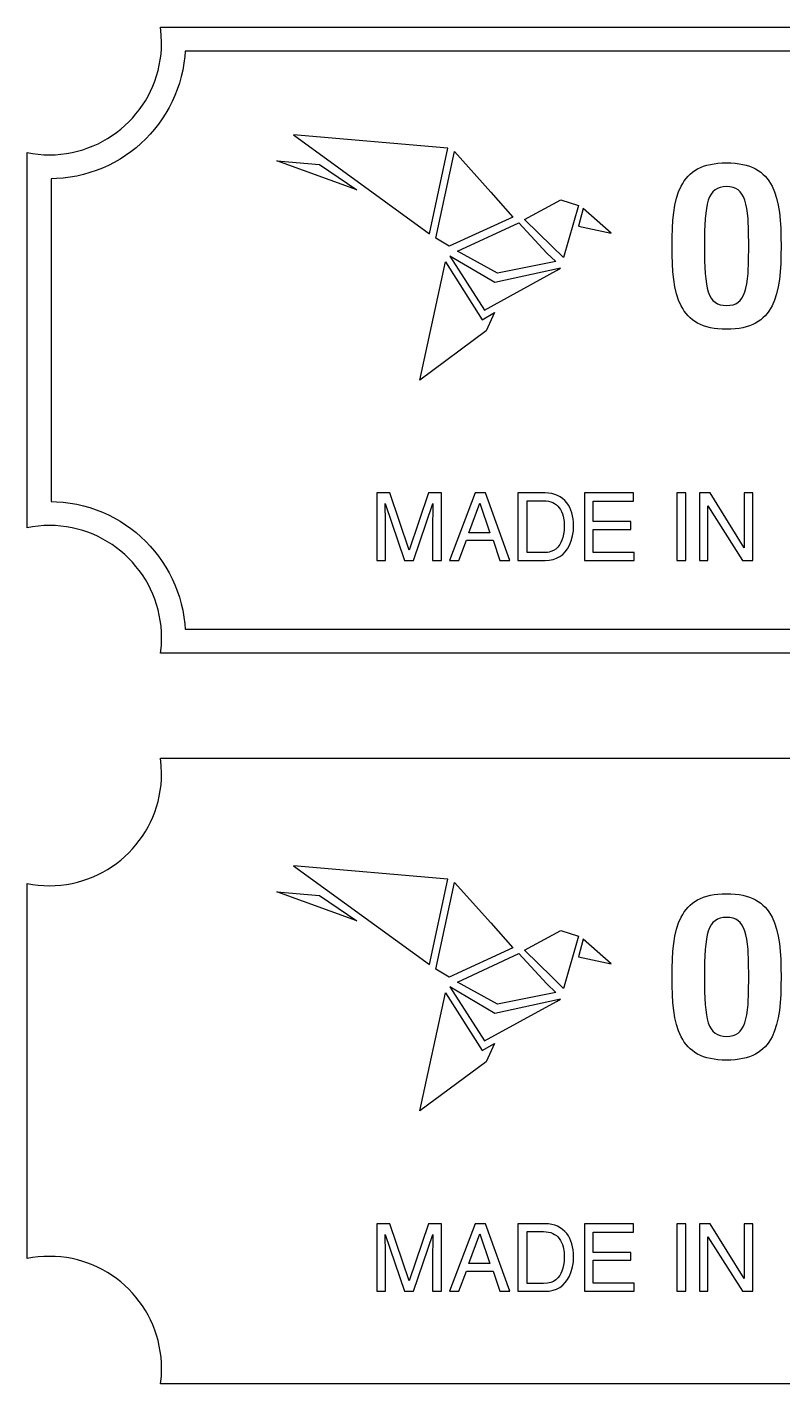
# Model space of a CAD drawing. Extents: x -37 to 37, y -70 to 70.
# Drawn here: x -37.1 to -0.2, y 3.4 to 69.6 of the extents above; entities that cross this region are included whole.
import ezdxf

# ---------------------------------------------------------------- set-up
doc = ezdxf.new("R2010")
doc.units = 0
doc.header["$MEASUREMENT"] = 0
doc.layers.get('0').update_dxf_attribs({"linetype": 'CONTINUOUS'})

msp = doc.modelspace()

# ---------------------------------------------------------------- linework, layer by layer
for p, q in [((-30.618, 69.577), (30.326, 69.577)), ((-30.577, 69.203), (-30.618, 69.577)), ((-30.564, 68.821), (-30.577, 69.203)), ((-30.627, 67.987), (-30.593, 68.261)), ((-30.593, 68.261), (-30.571, 68.539)), ((-30.571, 68.539), (-30.564, 68.821)), ((-29.408, 68.406), (-29.428, 68.143)), ((29.149, 68.406), (-29.408, 68.406)), ((-30.737, 67.453), (-30.676, 67.718)), ((-30.676, 67.718), (-30.627, 67.987)), ((-29.47, 67.81), (-29.529, 67.483)), ((-29.428, 68.143), (-29.47, 67.81)), ((-30.995, 66.69), (-30.897, 66.938)), ((-30.897, 66.938), (-30.811, 67.193)), ((-30.811, 67.193), (-30.737, 67.453)), ((-29.603, 67.161), (-29.693, 66.845)), ((-29.529, 67.483), (-29.603, 67.161)), ((-31.226, 66.211), (-31.105, 66.447)), ((-31.105, 66.447), (-30.995, 66.69)), ((-29.917, 66.234), (-30.05, 65.939)), ((-29.798, 66.536), (-29.917, 66.234)), ((-29.693, 66.845), (-29.798, 66.536)), ((-31.653, 65.545), (-31.5, 65.76)), ((-31.5, 65.76), (-31.358, 65.982)), ((-31.358, 65.982), (-31.226, 66.211)), ((-30.197, 65.652), (-30.357, 65.374)), ((-30.05, 65.939), (-30.197, 65.652)), ((-32.359, 64.768), (-32.169, 64.949)), ((-32.169, 64.949), (-31.988, 65.14)), ((-31.988, 65.14), (-31.816, 65.338)), ((-31.816, 65.338), (-31.653, 65.545)), ((-30.53, 65.104), (-30.716, 64.844)), ((-30.357, 65.374), (-30.53, 65.104)), ((-33.202, 64.138), (-32.98, 64.281)), ((-32.98, 64.281), (-32.765, 64.433)), ((-32.765, 64.433), (-32.558, 64.596)), ((-32.558, 64.596), (-32.359, 64.768)), ((-31.122, 64.352), (-31.342, 64.121)), ((-30.913, 64.593), (-31.122, 64.352)), ((-30.716, 64.844), (-30.913, 64.593)), ((-16.582, 63.667), (-24.12, 64.316)), ((-24.12, 64.316), (-17.478, 59.491)), ((-34.674, 63.518), (-34.414, 63.592)), ((-34.414, 63.592), (-34.16, 63.678)), ((-34.16, 63.678), (-33.911, 63.776)), ((-33.911, 63.776), (-33.668, 63.885)), ((-33.668, 63.885), (-33.432, 64.006)), ((-33.432, 64.006), (-33.202, 64.138)), ((-31.813, 63.693), (-32.064, 63.496)), ((-31.572, 63.901), (-31.813, 63.693)), ((-31.342, 64.121), (-31.572, 63.901)), ((-17.478, 59.491), (-16.582, 63.667)), ((-37.132, 45.145), (-37.132, 63.453)), ((-37.132, 63.453), (-36.866, 63.407)), ((-36.866, 63.407), (-36.596, 63.373)), ((-36.596, 63.373), (-36.322, 63.352)), ((-36.322, 63.352), (-36.044, 63.345)), ((-36.044, 63.345), (-35.762, 63.352)), ((-35.762, 63.352), (-35.484, 63.374)), ((-35.484, 63.374), (-35.209, 63.408)), ((-35.209, 63.408), (-34.939, 63.457)), ((-34.939, 63.457), (-34.674, 63.518)), ((-32.873, 62.977), (-33.16, 62.831)), ((-32.595, 63.138), (-32.873, 62.977)), ((-32.325, 63.31), (-32.595, 63.138)), ((-32.064, 63.496), (-32.325, 63.31)), ((-21.027, 61.636), (-24.94, 63.048)), ((-24.94, 63.048), (-22.852, 62.872)), ((-17.177, 59.269), (-16.251, 63.5)), ((-16.251, 63.5), (-14.492, 61.526)), ((-3.764, 62.877), (-3.583, 62.911)), ((-3.583, 62.911), (-3.39, 62.935)), ((-3.39, 62.935), (-3.186, 62.949)), ((-3.186, 62.949), (-2.971, 62.954)), ((-2.971, 62.954), (-2.755, 62.949)), ((-2.755, 62.949), (-2.551, 62.935)), ((-2.551, 62.935), (-2.358, 62.911)), ((-2.358, 62.911), (-2.177, 62.877)), ((-35.033, 62.251), (-35.365, 62.209)), ((-34.705, 62.31), (-35.033, 62.251)), ((-34.383, 62.384), (-34.705, 62.31)), ((-34.067, 62.474), (-34.383, 62.384)), ((-33.757, 62.578), (-34.067, 62.474)), ((-33.455, 62.697), (-33.757, 62.578)), ((-33.16, 62.831), (-33.455, 62.697)), ((-22.852, 62.872), (-21.027, 61.636)), ((-4.948, 62.186), (-4.852, 62.295)), ((-4.852, 62.295), (-4.748, 62.397)), ((-4.748, 62.397), (-4.636, 62.491)), ((-4.636, 62.491), (-4.515, 62.576)), ((-4.515, 62.576), (-4.384, 62.654)), ((-4.384, 62.654), (-4.244, 62.723)), ((-4.244, 62.723), (-4.095, 62.783)), ((-4.095, 62.783), (-3.935, 62.835)), ((-3.935, 62.835), (-3.764, 62.877)), ((-2.177, 62.877), (-2.006, 62.835)), ((-2.006, 62.835), (-1.846, 62.783)), ((-1.846, 62.783), (-1.696, 62.723)), ((-1.696, 62.723), (-1.556, 62.654)), ((-1.556, 62.654), (-1.426, 62.576)), ((-1.426, 62.576), (-1.305, 62.491)), ((-1.305, 62.491), (-1.192, 62.397)), ((-1.192, 62.397), (-1.088, 62.295)), ((-1.088, 62.295), (-0.993, 62.186)), ((-35.703, 62.183), (-35.961, 62.177)), ((-35.961, 62.177), (-35.961, 46.421)), ((-35.365, 62.209), (-35.703, 62.183)), ((-5.313, 61.531), (-5.188, 61.814)), ((-5.188, 61.814), (-5.115, 61.945)), ((-5.115, 61.945), (-5.035, 62.069)), ((-5.035, 62.069), (-4.948, 62.186)), ((-3.533, 61.634), (-3.634, 61.542)), ((-3.416, 61.705), (-3.533, 61.634)), ((-3.284, 61.755), (-3.416, 61.705)), ((-3.136, 61.784), (-3.284, 61.755)), ((-2.971, 61.794), (-3.136, 61.784)), ((-2.805, 61.784), (-2.971, 61.794)), ((-2.657, 61.755), (-2.805, 61.784)), ((-2.525, 61.705), (-2.657, 61.755)), ((-2.408, 61.634), (-2.525, 61.705)), ((-2.306, 61.542), (-2.408, 61.634)), ((-0.993, 62.186), (-0.905, 62.069)), ((-0.905, 62.069), (-0.825, 61.945)), ((-0.825, 61.945), (-0.752, 61.814)), ((-0.752, 61.814), (-0.627, 61.531)), ((-14.492, 61.526), (-13.413, 60.304)), ((-12.847, 60.192), (-11.061, 61.153)), ((-11.061, 61.153), (-10.195, 60.873)), ((-5.49, 60.887), (-5.413, 61.221)), ((-5.413, 61.221), (-5.313, 61.531)), ((-3.914, 60.941), (-3.957, 60.729)), ((-3.862, 61.127), (-3.914, 60.941)), ((-3.798, 61.289), (-3.862, 61.127)), ((-3.723, 61.427), (-3.798, 61.289)), ((-3.634, 61.542), (-3.723, 61.427)), ((-2.218, 61.427), (-2.306, 61.542)), ((-2.143, 61.289), (-2.218, 61.427)), ((-2.079, 61.127), (-2.143, 61.289)), ((-2.026, 60.941), (-2.079, 61.127)), ((-1.983, 60.729), (-2.026, 60.941)), ((-0.627, 61.531), (-0.527, 61.221)), ((-0.527, 61.221), (-0.449, 60.887)), ((-13.413, 60.304), (-16.519, 58.882)), ((-10.195, 60.873), (-10.929, 58.325)), ((-9.973, 60.732), (-10.195, 59.866)), ((-8.607, 59.525), (-9.973, 60.732)), ((-5.588, 60.149), (-5.548, 60.529)), ((-5.548, 60.529), (-5.49, 60.887)), ((-3.991, 60.492), (-4.016, 60.227)), ((-3.957, 60.729), (-3.991, 60.492)), ((-1.95, 60.492), (-1.983, 60.729)), ((-1.924, 60.227), (-1.95, 60.492)), ((-0.449, 60.887), (-0.392, 60.529)), ((-0.392, 60.529), (-0.352, 60.149)), ((-16.112, 58.638), (-13.112, 60.028)), ((-13.112, 60.028), (-11.746, 58.552)), ((-11.492, 58.874), (-12.847, 60.192)), ((-10.195, 59.866), (-8.607, 59.525)), ((-5.627, 59.329), (-5.614, 59.748)), ((-5.614, 59.748), (-5.588, 60.149)), ((-4.046, 59.617), (-4.055, 58.891)), ((-4.016, 60.227), (-4.046, 59.617)), ((-1.894, 59.617), (-1.924, 60.227)), ((-1.885, 58.891), (-1.894, 59.617)), ((-0.352, 60.149), (-0.326, 59.748)), ((-0.326, 59.748), (-0.313, 59.329)), ((-16.519, 58.882), (-17.177, 59.269)), ((-5.631, 58.891), (-5.627, 59.329)), ((-0.313, 59.329), (-0.309, 58.891)), ((-16.485, 58.406), (-14.787, 55.768)), ((-14.295, 57.108), (-16.485, 58.406)), ((-14.156, 57.565), (-16.112, 58.638)), ((-11.746, 58.552), (-11.317, 58.135)), ((-10.929, 58.325), (-11.492, 58.874)), ((-5.627, 58.454), (-5.631, 58.891)), ((-5.614, 58.035), (-5.627, 58.454)), ((-4.055, 58.891), (-4.046, 58.163)), ((-1.894, 58.163), (-1.885, 58.891)), ((-0.313, 58.454), (-0.326, 58.035)), ((-0.309, 58.891), (-0.313, 58.454)), ((-17.957, 52.353), (-16.698, 58.123)), ((-16.698, 58.123), (-14.909, 55.296)), ((-14.787, 55.768), (-11.271, 57.693)), ((-11.079, 57.805), (-14.295, 57.108)), ((-11.317, 58.135), (-14.156, 57.565)), ((-11.271, 57.693), (-11.079, 57.805)), ((-5.588, 57.634), (-5.614, 58.035)), ((-5.548, 57.254), (-5.588, 57.634)), ((-4.046, 58.163), (-4.016, 57.551)), ((-1.924, 57.551), (-1.894, 58.163)), ((-0.352, 57.634), (-0.392, 57.254)), ((-0.326, 58.035), (-0.352, 57.634)), ((-5.49, 56.896), (-5.548, 57.254)), ((-4.016, 57.551), (-3.991, 57.287)), ((-3.991, 57.287), (-3.957, 57.049)), ((-3.957, 57.049), (-3.914, 56.838)), ((-2.026, 56.838), (-1.983, 57.049)), ((-1.983, 57.049), (-1.95, 57.287)), ((-1.95, 57.287), (-1.924, 57.551)), ((-0.392, 57.254), (-0.449, 56.896)), ((-5.413, 56.561), (-5.49, 56.896)), ((-5.313, 56.252), (-5.413, 56.561)), ((-3.914, 56.838), (-3.862, 56.652)), ((-3.862, 56.652), (-3.798, 56.491)), ((-3.798, 56.491), (-3.723, 56.353)), ((-3.723, 56.353), (-3.634, 56.239)), ((-2.306, 56.239), (-2.218, 56.353)), ((-2.218, 56.353), (-2.143, 56.491)), ((-2.143, 56.491), (-2.079, 56.652)), ((-2.079, 56.652), (-2.026, 56.838)), ((-0.527, 56.561), (-0.627, 56.252)), ((-0.449, 56.896), (-0.527, 56.561)), ((-14.909, 55.296), (-14.304, 55.648)), ((-14.304, 55.648), (-14.707, 54.754)), ((-5.188, 55.969), (-5.313, 56.252)), ((-5.115, 55.837), (-5.188, 55.969)), ((-5.035, 55.713), (-5.115, 55.837)), ((-4.948, 55.596), (-5.035, 55.713)), ((-3.634, 56.239), (-3.533, 56.147)), ((-3.533, 56.147), (-3.416, 56.077)), ((-3.416, 56.077), (-3.284, 56.028)), ((-3.284, 56.028), (-3.136, 55.999)), ((-3.136, 55.999), (-2.971, 55.99)), ((-2.971, 55.99), (-2.805, 55.999)), ((-2.805, 55.999), (-2.657, 56.028)), ((-2.657, 56.028), (-2.525, 56.077)), ((-2.525, 56.077), (-2.408, 56.147)), ((-2.408, 56.147), (-2.306, 56.239)), ((-0.905, 55.713), (-0.993, 55.596)), ((-0.825, 55.837), (-0.905, 55.713)), ((-0.752, 55.969), (-0.825, 55.837)), ((-0.627, 56.252), (-0.752, 55.969)), ((-4.852, 55.487), (-4.948, 55.596)), ((-4.748, 55.386), (-4.852, 55.487)), ((-4.636, 55.292), (-4.748, 55.386)), ((-4.515, 55.206), (-4.636, 55.292)), ((-4.384, 55.129), (-4.515, 55.206)), ((-4.244, 55.06), (-4.384, 55.129)), ((-4.095, 54.999), (-4.244, 55.06)), ((-3.935, 54.948), (-4.095, 54.999)), ((-1.846, 54.999), (-2.006, 54.948)), ((-1.696, 55.06), (-1.846, 54.999)), ((-1.556, 55.129), (-1.696, 55.06)), ((-1.426, 55.206), (-1.556, 55.129)), ((-1.305, 55.292), (-1.426, 55.206)), ((-1.192, 55.386), (-1.305, 55.292)), ((-1.088, 55.487), (-1.192, 55.386)), ((-0.993, 55.596), (-1.088, 55.487)), ((-14.707, 54.754), (-17.957, 52.353)), ((-3.764, 54.905), (-3.935, 54.948)), ((-3.583, 54.872), (-3.764, 54.905)), ((-3.39, 54.848), (-3.583, 54.872)), ((-3.186, 54.833), (-3.39, 54.848)), ((-2.971, 54.828), (-3.186, 54.833)), ((-2.755, 54.833), (-2.971, 54.828)), ((-2.551, 54.848), (-2.755, 54.833)), ((-2.358, 54.872), (-2.551, 54.848)), ((-2.177, 54.905), (-2.358, 54.872)), ((-2.006, 54.948), (-2.177, 54.905)), ((-35.961, 46.421), (-35.703, 46.414)), ((-35.703, 46.414), (-35.365, 46.389)), ((-35.365, 46.389), (-35.033, 46.346)), ((-19.424, 46.842), (-20.055, 46.842)), ((-20.055, 46.842), (-20.055, 43.549)), ((-18.478, 44.053), (-19.424, 46.842)), ((-17.532, 46.842), (-18.478, 44.053)), ((-16.901, 46.842), (-17.532, 46.842)), ((-16.901, 43.549), (-16.901, 46.842)), ((-15.248, 46.842), (-16.497, 43.549)), ((-14.743, 46.842), (-15.248, 46.842)), ((-13.557, 43.549), (-14.743, 46.842)), ((-13.166, 46.842), (-13.166, 43.549)), ((-11.829, 46.842), (-13.166, 46.842)), ((-12.712, 43.927), (-12.712, 46.463)), ((-12.712, 46.463), (-11.917, 46.463)), ((-11.917, 46.463), (-11.789, 46.458)), ((-11.663, 46.834), (-11.829, 46.842)), ((-11.789, 46.458), (-11.671, 46.441)), ((-11.671, 46.441), (-11.561, 46.414)), ((-11.507, 46.811), (-11.663, 46.834)), ((-11.561, 46.414), (-11.46, 46.376)), ((-11.361, 46.773), (-11.507, 46.811)), ((-11.46, 46.376), (-11.367, 46.327)), ((-11.223, 46.72), (-11.361, 46.773)), ((-11.096, 46.653), (-11.223, 46.72)), ((-10.977, 46.57), (-11.096, 46.653)), ((-10.869, 46.474), (-10.977, 46.57)), ((-10.769, 46.362), (-10.869, 46.474)), ((-10.693, 46.249), (-10.769, 46.362)), ((-9.911, 46.842), (-9.911, 43.549)), ((-7.514, 46.842), (-9.911, 46.842)), ((-9.482, 46.438), (-7.514, 46.438)), ((-9.482, 45.441), (-9.482, 46.438)), ((-7.514, 46.438), (-7.514, 46.842)), ((-4.965, 46.842), (-5.407, 46.842)), ((-5.407, 46.842), (-5.407, 43.549)), ((-4.965, 43.549), (-4.965, 46.842)), ((-4.297, 46.842), (-4.297, 43.549)), ((-3.779, 46.842), (-4.297, 46.842)), ((-2.114, 44.167), (-3.779, 46.842)), ((-1.685, 46.842), (-2.114, 46.842)), ((-2.114, 46.842), (-2.114, 44.167)), ((-1.685, 43.549), (-1.685, 46.842)), ((-35.033, 46.346), (-34.705, 46.288)), ((-34.705, 46.288), (-34.383, 46.214)), ((-34.383, 46.214), (-34.067, 46.124)), ((-34.067, 46.124), (-33.757, 46.019)), ((-33.757, 46.019), (-33.455, 45.9)), ((-33.455, 45.9), (-33.16, 45.767)), ((-33.16, 45.767), (-32.873, 45.62)), ((-19.639, 46.325), (-18.693, 43.549)), ((-19.639, 46.224), (-19.639, 46.325)), ((-19.626, 45.492), (-19.639, 46.224)), ((-18.264, 43.549), (-17.317, 46.325)), ((-17.324, 45.823), (-17.33, 45.492)), ((-17.317, 46.325), (-17.324, 45.823)), ((-15.551, 44.899), (-15.021, 46.35)), ((-15.021, 46.35), (-14.529, 44.899)), ((-11.367, 46.327), (-11.283, 46.268)), ((-11.283, 46.268), (-11.208, 46.2)), ((-11.208, 46.2), (-11.141, 46.121)), ((-11.141, 46.121), (-11.083, 46.033)), ((-11.083, 46.033), (-11.032, 45.935)), ((-11.032, 45.935), (-10.99, 45.829)), ((-10.99, 45.829), (-10.956, 45.713)), ((-10.956, 45.713), (-10.91, 45.455)), ((-10.627, 46.129), (-10.693, 46.249)), ((-10.571, 46), (-10.627, 46.129)), ((-10.525, 45.864), (-10.571, 46)), ((-10.488, 45.721), (-10.525, 45.864)), ((-10.462, 45.571), (-10.488, 45.721)), ((-3.88, 43.549), (-3.88, 46.211)), ((-3.88, 46.211), (-2.19, 43.549)), ((-36.866, 45.191), (-37.132, 45.145)), ((-36.596, 45.225), (-36.866, 45.191)), ((-36.322, 45.245), (-36.596, 45.225)), ((-36.044, 45.252), (-36.322, 45.245)), ((-35.762, 45.245), (-36.044, 45.252)), ((-35.484, 45.224), (-35.762, 45.245)), ((-35.209, 45.189), (-35.484, 45.224)), ((-34.939, 45.141), (-35.209, 45.189)), ((-34.674, 45.08), (-34.939, 45.141)), ((-34.414, 45.006), (-34.674, 45.08)), ((-32.873, 45.62), (-32.595, 45.46)), ((-32.595, 45.46), (-32.325, 45.287)), ((-32.325, 45.287), (-32.064, 45.101)), ((-32.064, 45.101), (-31.813, 44.904)), ((-19.626, 43.549), (-19.626, 45.492)), ((-17.33, 45.492), (-17.33, 43.549)), ((-10.91, 45.455), (-10.895, 45.164)), ((-10.895, 45.164), (-10.905, 45.003)), ((-10.446, 45.415), (-10.462, 45.571)), ((-10.455, 44.992), (-10.441, 45.252)), ((-10.441, 45.252), (-10.446, 45.415)), ((-7.653, 45.441), (-9.482, 45.441)), ((-9.482, 43.94), (-9.482, 45.063)), ((-9.482, 45.063), (-7.653, 45.063)), ((-7.653, 45.063), (-7.653, 45.441)), ((-34.16, 44.92), (-34.414, 45.006)), ((-33.911, 44.822), (-34.16, 44.92)), ((-33.668, 44.712), (-33.911, 44.822)), ((-33.432, 44.591), (-33.668, 44.712)), ((-33.202, 44.459), (-33.432, 44.591)), ((-32.98, 44.317), (-33.202, 44.459)), ((-31.813, 44.904), (-31.572, 44.695)), ((-31.572, 44.695), (-31.341, 44.475)), ((-31.341, 44.475), (-31.121, 44.245)), ((-16.043, 43.549), (-15.677, 44.533)), ((-15.677, 44.533), (-14.378, 44.533)), ((-14.529, 44.899), (-15.551, 44.899)), ((-14.378, 44.533), (-14.05, 43.549)), ((-11.061, 44.42), (-11.122, 44.318)), ((-11.009, 44.538), (-11.061, 44.42)), ((-10.966, 44.672), (-11.009, 44.538)), ((-10.933, 44.823), (-10.966, 44.672)), ((-10.905, 45.003), (-10.933, 44.823)), ((-10.643, 44.293), (-10.558, 44.51)), ((-10.558, 44.51), (-10.495, 44.744)), ((-10.495, 44.744), (-10.455, 44.992)), ((-32.765, 44.164), (-32.98, 44.317)), ((-32.558, 44.001), (-32.765, 44.164)), ((-32.359, 43.829), (-32.558, 44.001)), ((-32.169, 43.648), (-32.359, 43.829)), ((-31.121, 44.245), (-30.913, 44.004)), ((-30.913, 44.004), (-30.715, 43.753)), ((-30.715, 43.753), (-30.53, 43.492)), ((-11.917, 43.927), (-12.712, 43.927)), ((-11.715, 43.938), (-11.917, 43.927)), ((-11.63, 43.954), (-11.715, 43.938)), ((-11.551, 43.978), (-11.63, 43.954)), ((-11.426, 44.027), (-11.551, 43.978)), ((-11.313, 44.101), (-11.426, 44.027)), ((-11.213, 44.198), (-11.313, 44.101)), ((-11.27, 43.655), (-11.113, 43.736)), ((-11.122, 44.318), (-11.213, 44.198)), ((-11.113, 43.736), (-10.972, 43.841)), ((-10.972, 43.841), (-10.846, 43.969)), ((-10.846, 43.969), (-10.736, 44.12)), ((-10.736, 44.12), (-10.643, 44.293)), ((-7.476, 43.94), (-9.482, 43.94)), ((-7.476, 43.549), (-7.476, 43.94)), ((-31.988, 43.457), (-32.169, 43.648)), ((-31.816, 43.258), (-31.988, 43.457)), ((-31.653, 43.052), (-31.816, 43.258)), ((-31.5, 42.837), (-31.653, 43.052)), ((-30.53, 43.492), (-30.357, 43.222)), ((-30.357, 43.222), (-30.197, 42.944)), ((-20.055, 43.549), (-19.626, 43.549)), ((-18.693, 43.549), (-18.264, 43.549)), ((-17.33, 43.549), (-16.901, 43.549)), ((-16.497, 43.549), (-16.043, 43.549)), ((-14.05, 43.549), (-13.557, 43.549)), ((-13.166, 43.549), (-11.829, 43.549)), ((-11.829, 43.549), (-11.628, 43.561)), ((-11.628, 43.561), (-11.441, 43.596)), ((-11.441, 43.596), (-11.27, 43.655)), ((-9.911, 43.549), (-7.476, 43.549)), ((-5.407, 43.549), (-4.965, 43.549)), ((-4.297, 43.549), (-3.88, 43.549)), ((-2.19, 43.549), (-1.685, 43.549)), ((-31.358, 42.614), (-31.5, 42.837)), ((-31.226, 42.385), (-31.358, 42.614)), ((-31.105, 42.149), (-31.226, 42.385)), ((-30.197, 42.944), (-30.05, 42.657)), ((-30.05, 42.657), (-29.917, 42.362)), ((-30.995, 41.906), (-31.105, 42.149)), ((-30.897, 41.657), (-30.995, 41.906)), ((-29.917, 42.362), (-29.797, 42.06)), ((-29.797, 42.06), (-29.693, 41.75)), ((-29.693, 41.75), (-29.603, 41.434)), ((-30.811, 41.403), (-30.897, 41.657)), ((-30.737, 41.143), (-30.811, 41.403)), ((-30.676, 40.877), (-30.737, 41.143)), ((-29.603, 41.434), (-29.529, 41.112)), ((-29.529, 41.112), (-29.47, 40.784)), ((-30.627, 40.608), (-30.676, 40.877)), ((-30.593, 40.333), (-30.627, 40.608)), ((-29.47, 40.784), (-29.428, 40.452)), ((-29.428, 40.452), (-29.409, 40.2)), ((-30.571, 40.055), (-30.593, 40.333)), ((-30.576, 39.398), (-30.564, 39.773)), ((-30.564, 39.773), (-30.571, 40.055)), ((-29.409, 40.2), (28.885, 40.2)), ((-30.614, 39.029), (-30.576, 39.398)), ((30.297, 39.029), (-30.614, 39.029)), ((-30.577, 33.531), (-30.618, 33.904)), ((-30.618, 33.904), (30.326, 33.904)), ((-30.564, 33.148), (-30.577, 33.531)), ((-30.571, 32.867), (-30.564, 33.148)), ((-30.627, 32.315), (-30.593, 32.589)), ((-30.593, 32.589), (-30.571, 32.867)), ((-30.737, 31.78), (-30.676, 32.045)), ((-30.676, 32.045), (-30.627, 32.315)), ((-30.995, 31.018), (-30.897, 31.266)), ((-30.897, 31.266), (-30.811, 31.521)), ((-30.811, 31.521), (-30.737, 31.78)), ((-31.358, 30.31), (-31.226, 30.539)), ((-31.226, 30.539), (-31.105, 30.775)), ((-31.105, 30.775), (-30.995, 31.018)), ((-31.816, 29.666), (-31.653, 29.873)), ((-31.653, 29.873), (-31.5, 30.088)), ((-31.5, 30.088), (-31.358, 30.31)), ((-32.359, 29.096), (-32.169, 29.277)), ((-32.169, 29.277), (-31.988, 29.467)), ((-31.988, 29.467), (-31.816, 29.666)), ((-33.202, 28.466), (-32.98, 28.608)), ((-32.98, 28.608), (-32.765, 28.761)), ((-32.765, 28.761), (-32.558, 28.924)), ((-32.558, 28.924), (-32.359, 29.096)), ((-16.582, 27.994), (-24.12, 28.644)), ((-24.12, 28.644), (-17.478, 23.819)), ((-34.939, 27.784), (-34.674, 27.845)), ((-34.674, 27.845), (-34.414, 27.919)), ((-34.414, 27.919), (-34.16, 28.005)), ((-34.16, 28.005), (-33.911, 28.103)), ((-33.911, 28.103), (-33.668, 28.213)), ((-33.668, 28.213), (-33.432, 28.334)), ((-33.432, 28.334), (-33.202, 28.466)), ((-17.478, 23.819), (-16.582, 27.994)), ((-17.177, 23.597), (-16.251, 27.827)), ((-16.251, 27.827), (-14.492, 25.853)), ((-37.132, 27.781), (-36.866, 27.734)), ((-37.132, 9.473), (-37.132, 27.781)), ((-36.866, 27.734), (-36.596, 27.701)), ((-36.596, 27.701), (-36.322, 27.68)), ((-36.322, 27.68), (-36.044, 27.673)), ((-36.044, 27.673), (-35.762, 27.68)), ((-35.762, 27.68), (-35.484, 27.701)), ((-35.484, 27.701), (-35.209, 27.736)), ((-35.209, 27.736), (-34.939, 27.784)), ((-24.94, 27.376), (-22.852, 27.2)), ((-21.027, 25.963), (-24.94, 27.376)), ((-22.852, 27.2), (-21.027, 25.963)), ((-4.095, 27.111), (-3.935, 27.162)), ((-3.935, 27.162), (-3.764, 27.205)), ((-3.764, 27.205), (-3.583, 27.238)), ((-3.583, 27.238), (-3.39, 27.262)), ((-3.39, 27.262), (-3.186, 27.277)), ((-3.186, 27.277), (-2.971, 27.282)), ((-2.971, 27.282), (-2.755, 27.277)), ((-2.755, 27.277), (-2.551, 27.262)), ((-2.551, 27.262), (-2.358, 27.238)), ((-2.358, 27.238), (-2.177, 27.205)), ((-2.177, 27.205), (-2.006, 27.162)), ((-2.006, 27.162), (-1.846, 27.111)), ((-5.035, 26.397), (-4.948, 26.514)), ((-4.948, 26.514), (-4.852, 26.623)), ((-4.852, 26.623), (-4.748, 26.725)), ((-4.748, 26.725), (-4.636, 26.818)), ((-4.636, 26.818), (-4.515, 26.904)), ((-4.515, 26.904), (-4.384, 26.981)), ((-4.384, 26.981), (-4.244, 27.05)), ((-4.244, 27.05), (-4.095, 27.111)), ((-1.846, 27.111), (-1.696, 27.05)), ((-1.696, 27.05), (-1.556, 26.981)), ((-1.556, 26.981), (-1.426, 26.904)), ((-1.426, 26.904), (-1.305, 26.818)), ((-1.305, 26.818), (-1.192, 26.725)), ((-1.192, 26.725), (-1.088, 26.623)), ((-1.088, 26.623), (-0.993, 26.514)), ((-0.993, 26.514), (-0.905, 26.397)), ((-14.492, 25.853), (-13.413, 24.632)), ((-5.413, 25.549), (-5.313, 25.859)), ((-5.313, 25.859), (-5.188, 26.142)), ((-5.188, 26.142), (-5.115, 26.273)), ((-5.115, 26.273), (-5.035, 26.397)), ((-3.634, 25.87), (-3.723, 25.755)), ((-3.533, 25.962), (-3.634, 25.87)), ((-3.416, 26.033), (-3.533, 25.962)), ((-3.284, 26.082), (-3.416, 26.033)), ((-3.136, 26.112), (-3.284, 26.082)), ((-2.971, 26.121), (-3.136, 26.112)), ((-2.805, 26.112), (-2.971, 26.121)), ((-2.657, 26.082), (-2.805, 26.112)), ((-2.525, 26.033), (-2.657, 26.082)), ((-2.408, 25.962), (-2.525, 26.033)), ((-2.306, 25.87), (-2.408, 25.962)), ((-2.218, 25.755), (-2.306, 25.87)), ((-0.905, 26.397), (-0.825, 26.273)), ((-0.825, 26.273), (-0.752, 26.142)), ((-0.752, 26.142), (-0.627, 25.859)), ((-0.627, 25.859), (-0.527, 25.549)), ((-12.847, 24.519), (-11.061, 25.48)), ((-11.061, 25.48), (-10.195, 25.201)), ((-10.195, 25.201), (-10.929, 22.653)), ((-5.548, 24.857), (-5.49, 25.214)), ((-5.49, 25.214), (-5.413, 25.549)), ((-3.914, 25.268), (-3.957, 25.057)), ((-3.862, 25.455), (-3.914, 25.268)), ((-3.798, 25.617), (-3.862, 25.455)), ((-3.723, 25.755), (-3.798, 25.617)), ((-2.143, 25.617), (-2.218, 25.755)), ((-2.079, 25.455), (-2.143, 25.617)), ((-2.026, 25.268), (-2.079, 25.455)), ((-1.983, 25.057), (-2.026, 25.268)), ((-0.527, 25.549), (-0.449, 25.214)), ((-0.449, 25.214), (-0.392, 24.857)), ((-13.413, 24.632), (-16.519, 23.21)), ((-11.492, 23.202), (-12.847, 24.519)), ((-9.973, 25.059), (-10.195, 24.194)), ((-8.607, 23.852), (-9.973, 25.059)), ((-5.588, 24.477), (-5.548, 24.857)), ((-4.016, 24.555), (-4.046, 23.944)), ((-3.991, 24.819), (-4.016, 24.555)), ((-3.957, 25.057), (-3.991, 24.819)), ((-1.95, 24.819), (-1.983, 25.057)), ((-1.924, 24.555), (-1.95, 24.819)), ((-1.894, 23.944), (-1.924, 24.555)), ((-0.392, 24.857), (-0.352, 24.477)), ((-16.112, 22.965), (-13.112, 24.355)), ((-13.112, 24.355), (-11.746, 22.88)), ((-10.195, 24.194), (-8.607, 23.852)), ((-5.627, 23.656), (-5.614, 24.076)), ((-5.614, 24.076), (-5.588, 24.477)), ((-4.046, 23.944), (-4.055, 23.219)), ((-1.885, 23.219), (-1.894, 23.944)), ((-0.352, 24.477), (-0.326, 24.076)), ((-0.326, 24.076), (-0.313, 23.656)), ((-16.519, 23.21), (-17.177, 23.597)), ((-10.929, 22.653), (-11.492, 23.202)), ((-5.631, 23.219), (-5.627, 23.656)), ((-5.627, 22.782), (-5.631, 23.219)), ((-4.055, 23.219), (-4.046, 22.491)), ((-1.894, 22.491), (-1.885, 23.219)), ((-0.313, 23.656), (-0.309, 23.219)), ((-0.309, 23.219), (-0.313, 22.782)), ((-14.295, 21.435), (-16.485, 22.734)), ((-16.485, 22.734), (-14.787, 20.096)), ((-14.156, 21.892), (-16.112, 22.965)), ((-11.746, 22.88), (-11.317, 22.463)), ((-5.614, 22.362), (-5.627, 22.782)), ((-0.313, 22.782), (-0.326, 22.362)), ((-17.957, 16.681), (-16.698, 22.45)), ((-16.698, 22.45), (-14.909, 19.623)), ((-14.787, 20.096), (-11.271, 22.021)), ((-11.079, 22.133), (-14.295, 21.435)), ((-11.317, 22.463), (-14.156, 21.892)), ((-11.271, 22.021), (-11.079, 22.133)), ((-5.588, 21.962), (-5.614, 22.362)), ((-5.548, 21.582), (-5.588, 21.962)), ((-4.046, 22.491), (-4.016, 21.879)), ((-4.016, 21.879), (-3.991, 21.614)), ((-1.95, 21.614), (-1.924, 21.879)), ((-1.924, 21.879), (-1.894, 22.491)), ((-0.352, 21.962), (-0.392, 21.582)), ((-0.326, 22.362), (-0.352, 21.962)), ((-5.49, 21.224), (-5.548, 21.582)), ((-5.413, 20.889), (-5.49, 21.224)), ((-3.991, 21.614), (-3.957, 21.377)), ((-3.957, 21.377), (-3.914, 21.166)), ((-2.026, 21.166), (-1.983, 21.377)), ((-1.983, 21.377), (-1.95, 21.614)), ((-0.449, 21.224), (-0.527, 20.889)), ((-0.392, 21.582), (-0.449, 21.224)), ((-5.313, 20.58), (-5.413, 20.889)), ((-5.188, 20.296), (-5.313, 20.58)), ((-3.914, 21.166), (-3.862, 20.98)), ((-3.862, 20.98), (-3.798, 20.818)), ((-3.798, 20.818), (-3.723, 20.681)), ((-3.723, 20.681), (-3.634, 20.567)), ((-3.634, 20.567), (-3.533, 20.475)), ((-2.408, 20.475), (-2.306, 20.567)), ((-2.306, 20.567), (-2.218, 20.681)), ((-2.218, 20.681), (-2.143, 20.818)), ((-2.143, 20.818), (-2.079, 20.98)), ((-2.079, 20.98), (-2.026, 21.166)), ((-0.627, 20.58), (-0.752, 20.296)), ((-0.527, 20.889), (-0.627, 20.58)), ((-14.909, 19.623), (-14.304, 19.975)), ((-14.304, 19.975), (-14.707, 19.082)), ((-5.115, 20.165), (-5.188, 20.296)), ((-5.035, 20.041), (-5.115, 20.165)), ((-4.948, 19.924), (-5.035, 20.041)), ((-4.852, 19.815), (-4.948, 19.924)), ((-3.533, 20.475), (-3.416, 20.405)), ((-3.416, 20.405), (-3.284, 20.356)), ((-3.284, 20.356), (-3.136, 20.327)), ((-3.136, 20.327), (-2.971, 20.317)), ((-2.971, 20.317), (-2.805, 20.327)), ((-2.805, 20.327), (-2.657, 20.356)), ((-2.657, 20.356), (-2.525, 20.405)), ((-2.525, 20.405), (-2.408, 20.475)), ((-0.993, 19.924), (-1.088, 19.815)), ((-0.905, 20.041), (-0.993, 19.924)), ((-0.825, 20.165), (-0.905, 20.041)), ((-0.752, 20.296), (-0.825, 20.165)), ((-4.748, 19.713), (-4.852, 19.815)), ((-4.636, 19.62), (-4.748, 19.713)), ((-4.515, 19.534), (-4.636, 19.62)), ((-4.384, 19.456), (-4.515, 19.534)), ((-4.244, 19.387), (-4.384, 19.456)), ((-4.095, 19.327), (-4.244, 19.387)), ((-3.935, 19.275), (-4.095, 19.327)), ((-3.764, 19.233), (-3.935, 19.275)), ((-3.583, 19.199), (-3.764, 19.233)), ((-2.177, 19.233), (-2.358, 19.199)), ((-2.006, 19.275), (-2.177, 19.233)), ((-1.846, 19.327), (-2.006, 19.275)), ((-1.696, 19.387), (-1.846, 19.327)), ((-1.556, 19.456), (-1.696, 19.387)), ((-1.426, 19.534), (-1.556, 19.456)), ((-1.305, 19.62), (-1.426, 19.534)), ((-1.192, 19.713), (-1.305, 19.62)), ((-1.088, 19.815), (-1.192, 19.713)), ((-14.707, 19.082), (-17.957, 16.681)), ((-3.39, 19.175), (-3.583, 19.199)), ((-3.186, 19.161), (-3.39, 19.175)), ((-2.971, 19.156), (-3.186, 19.161)), ((-2.755, 19.161), (-2.971, 19.156)), ((-2.551, 19.175), (-2.755, 19.161)), ((-2.358, 19.199), (-2.551, 19.175)), ((-19.424, 11.169), (-20.055, 11.169)), ((-20.055, 11.169), (-20.055, 7.876)), ((-19.639, 10.652), (-18.693, 7.876)), ((-19.639, 10.551), (-19.639, 10.652)), ((-18.478, 8.381), (-19.424, 11.169)), ((-17.532, 11.169), (-18.478, 8.381)), ((-18.264, 7.876), (-17.317, 10.652)), ((-16.901, 11.169), (-17.532, 11.169)), ((-17.317, 10.652), (-17.324, 10.151)), ((-16.901, 7.876), (-16.901, 11.169)), ((-15.248, 11.169), (-16.497, 7.876)), ((-15.551, 9.226), (-15.021, 10.677)), ((-14.743, 11.169), (-15.248, 11.169)), ((-15.021, 10.677), (-14.529, 9.226)), ((-13.557, 7.876), (-14.743, 11.169)), ((-13.166, 11.169), (-13.166, 7.876)), ((-11.829, 11.169), (-13.166, 11.169)), ((-12.712, 8.255), (-12.712, 10.791)), ((-12.712, 10.791), (-11.917, 10.791)), ((-11.917, 10.791), (-11.789, 10.785)), ((-11.663, 11.162), (-11.829, 11.169)), ((-11.789, 10.785), (-11.671, 10.769)), ((-11.671, 10.769), (-11.561, 10.741)), ((-11.507, 11.139), (-11.663, 11.162)), ((-11.561, 10.741), (-11.46, 10.703)), ((-11.361, 11.101), (-11.507, 11.139)), ((-11.46, 10.703), (-11.367, 10.655)), ((-11.367, 10.655), (-11.283, 10.596)), ((-11.223, 11.048), (-11.361, 11.101)), ((-11.283, 10.596), (-11.208, 10.527)), ((-11.096, 10.98), (-11.223, 11.048)), ((-10.977, 10.898), (-11.096, 10.98)), ((-10.869, 10.801), (-10.977, 10.898)), ((-10.769, 10.69), (-10.869, 10.801)), ((-10.693, 10.577), (-10.769, 10.69)), ((-9.911, 11.169), (-9.911, 7.876)), ((-7.514, 11.169), (-9.911, 11.169)), ((-9.482, 10.766), (-7.514, 10.766)), ((-9.482, 9.769), (-9.482, 10.766)), ((-7.514, 10.766), (-7.514, 11.169)), ((-4.965, 11.169), (-5.407, 11.169)), ((-5.407, 11.169), (-5.407, 7.876)), ((-4.965, 7.876), (-4.965, 11.169)), ((-4.297, 11.169), (-4.297, 7.876)), ((-3.779, 11.169), (-4.297, 11.169)), ((-2.114, 8.495), (-3.779, 11.169)), ((-1.685, 11.169), (-2.114, 11.169)), ((-2.114, 11.169), (-2.114, 8.495)), ((-1.685, 7.876), (-1.685, 11.169)), ((-19.626, 9.819), (-19.639, 10.551)), ((-17.324, 10.151), (-17.33, 9.819)), ((-11.208, 10.527), (-11.141, 10.449)), ((-11.141, 10.449), (-11.083, 10.361)), ((-11.083, 10.361), (-11.032, 10.263)), ((-11.032, 10.263), (-10.99, 10.156)), ((-10.99, 10.156), (-10.956, 10.04)), ((-10.956, 10.04), (-10.91, 9.783)), ((-10.627, 10.456), (-10.693, 10.577)), ((-10.571, 10.328), (-10.627, 10.456)), ((-10.525, 10.192), (-10.571, 10.328)), ((-10.488, 10.049), (-10.525, 10.192)), ((-10.462, 9.899), (-10.488, 10.049)), ((-3.88, 7.876), (-3.88, 10.539)), ((-3.88, 10.539), (-2.19, 7.876)), ((-36.866, 9.519), (-37.132, 9.473)), ((-36.596, 9.552), (-36.866, 9.519)), ((-36.322, 9.573), (-36.596, 9.552)), ((-36.044, 9.58), (-36.322, 9.573)), ((-35.762, 9.573), (-36.044, 9.58)), ((-35.484, 9.552), (-35.762, 9.573)), ((-35.209, 9.517), (-35.484, 9.552)), ((-34.939, 9.469), (-35.209, 9.517)), ((-34.674, 9.407), (-34.939, 9.469)), ((-34.414, 9.334), (-34.674, 9.407)), ((-34.16, 9.247), (-34.414, 9.334)), ((-19.626, 7.876), (-19.626, 9.819)), ((-17.33, 9.819), (-17.33, 7.876)), ((-10.905, 9.331), (-10.933, 9.151)), ((-10.91, 9.783), (-10.895, 9.491)), ((-10.895, 9.491), (-10.905, 9.331)), ((-10.495, 9.072), (-10.455, 9.32)), ((-10.446, 9.742), (-10.462, 9.899)), ((-10.455, 9.32), (-10.441, 9.58)), ((-10.441, 9.58), (-10.446, 9.742)), ((-7.653, 9.769), (-9.482, 9.769)), ((-9.482, 8.268), (-9.482, 9.391)), ((-9.482, 9.391), (-7.653, 9.391)), ((-7.653, 9.391), (-7.653, 9.769)), ((-33.911, 9.149), (-34.16, 9.247)), ((-33.668, 9.04), (-33.911, 9.149)), ((-33.432, 8.919), (-33.668, 9.04)), ((-33.202, 8.787), (-33.432, 8.919)), ((-32.98, 8.644), (-33.202, 8.787)), ((-32.765, 8.492), (-32.98, 8.644)), ((-16.043, 7.876), (-15.677, 8.861)), ((-15.677, 8.861), (-14.378, 8.861)), ((-14.529, 9.226), (-15.551, 9.226)), ((-14.378, 8.861), (-14.05, 7.876)), ((-11.122, 8.646), (-11.213, 8.525)), ((-11.061, 8.748), (-11.122, 8.646)), ((-11.009, 8.865), (-11.061, 8.748)), ((-10.966, 8.999), (-11.009, 8.865)), ((-10.933, 9.151), (-10.966, 8.999)), ((-10.736, 8.448), (-10.643, 8.621)), ((-10.643, 8.621), (-10.558, 8.838)), ((-10.558, 8.838), (-10.495, 9.072)), ((-32.558, 8.329), (-32.765, 8.492)), ((-32.359, 8.157), (-32.558, 8.329)), ((-32.169, 7.975), (-32.359, 8.157)), ((-31.988, 7.785), (-32.169, 7.975)), ((-11.917, 8.255), (-12.712, 8.255)), ((-11.715, 8.266), (-11.917, 8.255)), ((-11.63, 8.282), (-11.715, 8.266)), ((-11.551, 8.305), (-11.63, 8.282)), ((-11.426, 8.355), (-11.551, 8.305)), ((-11.441, 7.924), (-11.27, 7.982)), ((-11.313, 8.428), (-11.426, 8.355)), ((-11.213, 8.525), (-11.313, 8.428)), ((-11.27, 7.982), (-11.113, 8.064)), ((-11.113, 8.064), (-10.972, 8.169)), ((-10.972, 8.169), (-10.846, 8.297)), ((-10.846, 8.297), (-10.736, 8.448)), ((-7.476, 8.268), (-9.482, 8.268)), ((-7.476, 7.876), (-7.476, 8.268)), ((-31.816, 7.586), (-31.988, 7.785)), ((-31.653, 7.379), (-31.816, 7.586)), ((-31.5, 7.164), (-31.653, 7.379)), ((-20.055, 7.876), (-19.626, 7.876)), ((-18.693, 7.876), (-18.264, 7.876)), ((-17.33, 7.876), (-16.901, 7.876)), ((-16.497, 7.876), (-16.043, 7.876)), ((-14.05, 7.876), (-13.557, 7.876)), ((-13.166, 7.876), (-11.829, 7.876)), ((-11.829, 7.876), (-11.628, 7.888)), ((-11.628, 7.888), (-11.441, 7.924)), ((-9.911, 7.876), (-7.476, 7.876)), ((-5.407, 7.876), (-4.965, 7.876)), ((-4.297, 7.876), (-3.88, 7.876)), ((-2.19, 7.876), (-1.685, 7.876)), ((-31.358, 6.942), (-31.5, 7.164)), ((-31.226, 6.713), (-31.358, 6.942)), ((-31.105, 6.476), (-31.226, 6.713)), ((-30.995, 6.234), (-31.105, 6.476)), ((-30.897, 5.985), (-30.995, 6.234)), ((-30.811, 5.73), (-30.897, 5.985)), ((-30.737, 5.47), (-30.811, 5.73)), ((-30.676, 5.205), (-30.737, 5.47)), ((-30.627, 4.935), (-30.676, 5.205)), ((-30.593, 4.661), (-30.627, 4.935)), ((-30.571, 4.383), (-30.593, 4.661)), ((-30.576, 3.726), (-30.564, 4.101)), ((-30.564, 4.101), (-30.571, 4.383)), ((-30.614, 3.357), (-30.576, 3.726)), ((30.297, 3.357), (-30.614, 3.357))]:
    msp.add_line(p, q)

doc.saveas('drawing.dxf')
